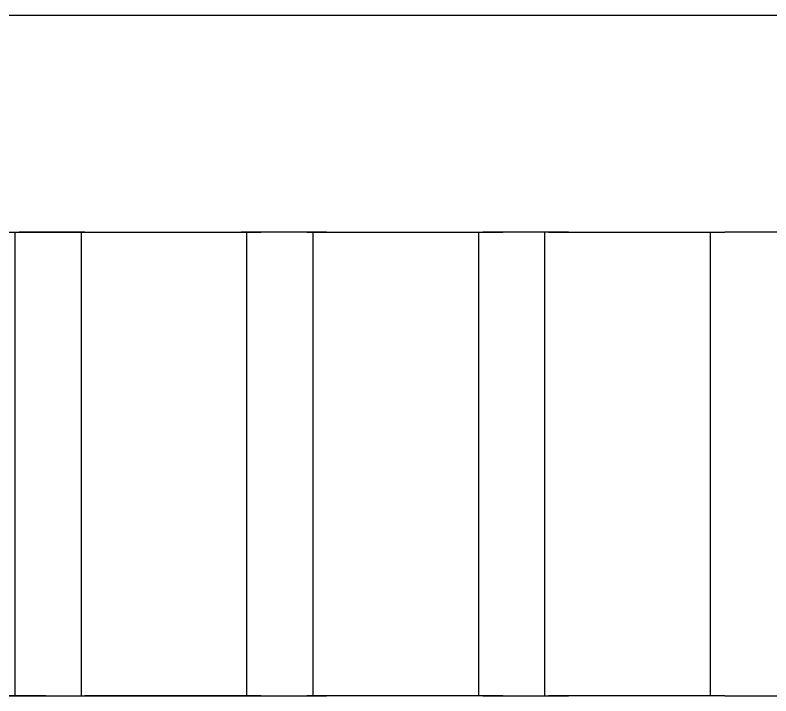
# Model space of a CAD drawing. Extents: x 396092 to 455492, y 17293 to 132793.
# Drawn here: x 419081.6 to 419309.8, y 46245.8 to 46451.2 of the extents above; entities that cross this region are included whole.
import ezdxf

# ---------------------------------------------------------------- set-up
doc = ezdxf.new("R2010")
doc.units = 0
doc.header["$LTSCALE"] = 1000
doc.header["$MEASUREMENT"] = 0
doc.layers.add('MU', color=34, linetype='Continuous')

msp = doc.modelspace()

# ---------------------------------------------------------------- linework, layer by layer
at = {"layer": 'MU', "color": 37}
for p, q in [((417702.73, 46451.23), (420262.73, 46451.23)), ((419029.69, 46385.76), (419082.91, 46385.76)), ((419049.81, 46385.76), (419149.91, 46385.76)), ((419102.69, 46385.76), (419082.91, 46385.76)), ((419102.69, 46385.76), (419155.91, 46385.76)), ((419169.69, 46385.76), (419149.91, 46385.76)), ((419175.69, 46385.76), (419155.91, 46385.76)), ((419169.69, 46385.76), (419222.91, 46385.76)), ((419175.69, 46385.76), (419228.91, 46385.76)), ((419242.69, 46385.76), (419222.91, 46385.76)), ((419248.69, 46385.76), (419228.91, 46385.76)), ((419242.69, 46385.76), (419295.91, 46385.76)), ((419315.69, 46385.76), (419295.91, 46385.76)), ((419090.94, 46245.76), (419029.69, 46245.76)), ((419049.81, 46245.76), (419169.69, 46245.76)), ((419090.94, 46245.76), (419110.72, 46245.76)), ((419155.91, 46245.76), (419102.69, 46245.76)), ((419155.91, 46245.76), (419175.69, 46245.76)), ((419222.91, 46245.76), (419169.69, 46245.76)), ((419228.91, 46245.76), (419175.69, 46245.76)), ((419222.91, 46245.76), (419242.69, 46245.76)), ((419228.91, 46245.76), (419248.69, 46245.76)), ((419295.91, 46245.76), (419242.69, 46245.76)), ((419295.91, 46245.76), (419315.69, 46245.76))]:
    msp.add_line(p, q, dxfattribs=at)
for points in [[(419081.64, 46245.76), (419081.64, 46385.64)], [(419101.64, 46245.76), (419101.64, 46385.64)], [(419151.64, 46245.76), (419151.64, 46385.64)], [(419171.64, 46245.76), (419171.64, 46385.64)], [(419221.64, 46245.76), (419221.64, 46385.64)], [(419241.64, 46245.76), (419241.64, 46385.64)], [(419291.64, 46245.76), (419291.64, 46385.64)]]:
    msp.add_lwpolyline(points, dxfattribs=at)

doc.saveas('drawing.dxf')
